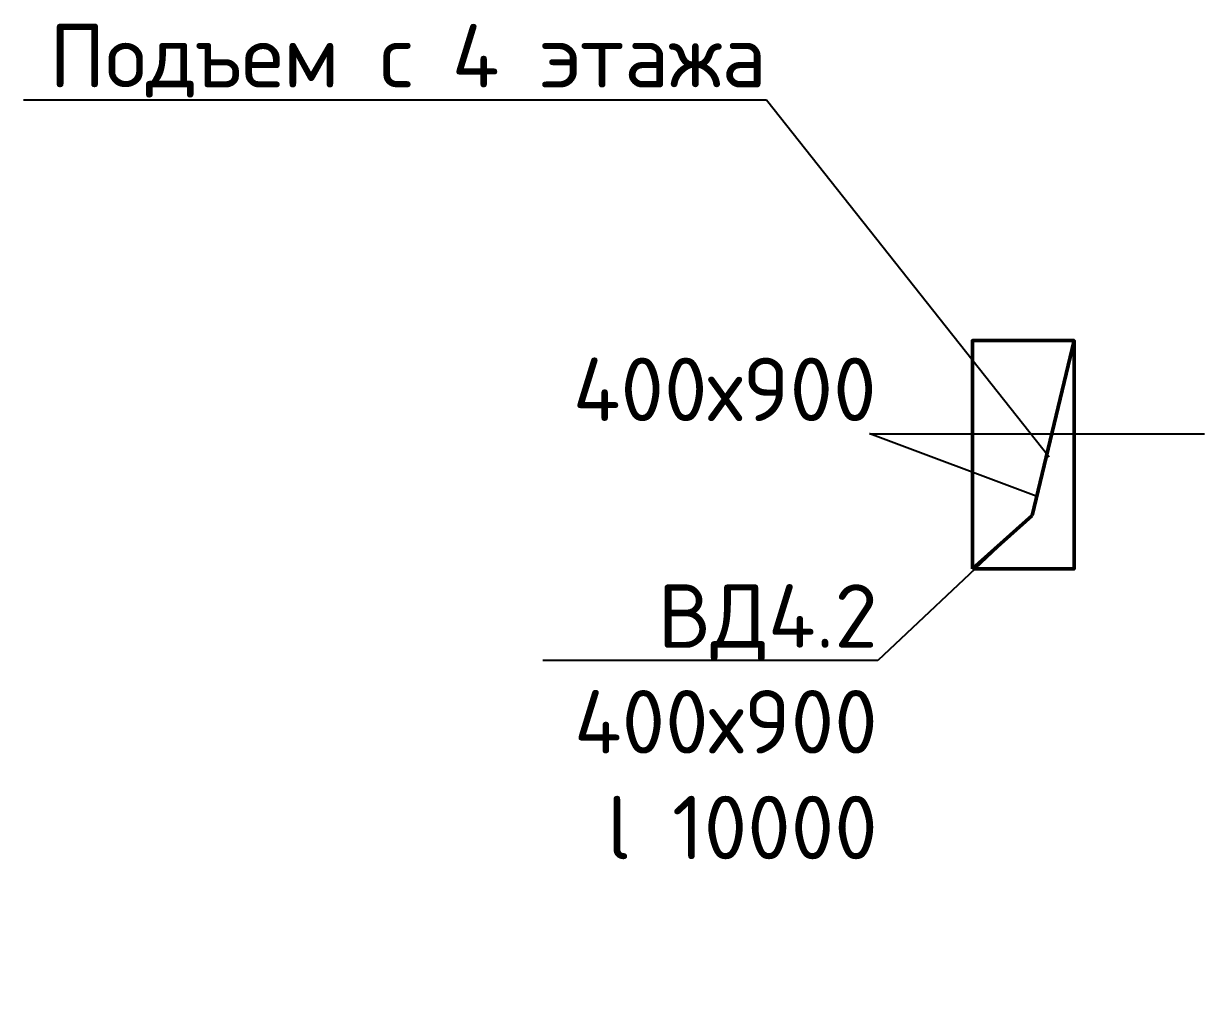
# Model space of a CAD drawing. Header units: millimetres. Extents: x -99936 to 523262, y -63190 to 327013.
# Drawn here: x 433145 to 437796, y 323223 to 327013 of the extents above; entities that cross this region are included whole.
import ezdxf
from ezdxf import colors
from ezdxf.entities.mleader import LeaderData, LeaderLine
from ezdxf.math import Vec2, Vec3

# ---------------------------------------------------------------- set-up
doc = ezdxf.new("R2010")
doc.units = ezdxf.units.MM
doc.layers.add('ДУ', color=5, linetype='Continuous', lineweight=50)
doc.styles.add('ISOCPEUR', font='isocpeur.ttf', dxfattribs={"height": 250})

msp = doc.modelspace()

# ---------------------------------------------------------------- linework, layer by layer
at = {"layer": 'ДУ'}
for p, q in [((437118.044, 325074.586), (437282.766, 325763.934)), ((436882.766, 324863.934), (437118.044, 325074.586))]:
    msp.add_line(p, q, dxfattribs=at)
msp.add_lwpolyline([(436882.766, 324863.934), (436882.766, 325763.934), (437282.766, 325763.934), (437282.766, 324863.934)], close=True, dxfattribs=at)

# ---------------------------------------------------------------- leaders
at = {"ltscale": 10}
ml = msp.add_multileader_mtext('Standard', dxfattribs=at)
ml.set_content('Подъем с 4 этажа', color=256, style='ISOCPEUR')
ml.set_leader_properties()
ml.build(insert=Vec2(0, 0))
ml.multileader.update_dxf_attribs({"text_left_attachment_type": 6, "text_right_attachment_type": 6, "dogleg_length": 0.36, "arrow_head_size": 0.18})
ctx = ml.context
ctx.base_point, ctx.char_height, ctx.arrow_head_size, ctx.landing_gap_size, ctx.plane_origin = Vec3(433158.634, 326711.021), 250, 0.18, 0.09, Vec3(437488.287, 325081.852)
ctx.left_attachment, ctx.right_attachment, ctx.text_align_type = 6, 6, 2
notes = []
notes.append((ctx, [(1, (1, 1, 0), (436071.674, 326711.021), (-1, 0), 0.36, [(0, [(437184.766, 325303.662)], 0, [])])]))
ctx.mtext.insert, ctx.mtext.alignment, ctx.mtext.flow_direction = Vec3(436071.224, 327011.021), 3, 5
ml = msp.add_multileader_mtext('Standard', dxfattribs=at)
ml.set_content('400х900', color=256, style='ISOCPEUR')
ml.set_leader_properties()
ml.build(insert=Vec2(0, 0))
ml.multileader.update_dxf_attribs({"text_left_attachment_type": 6, "text_right_attachment_type": 6, "dogleg_length": 0.36, "arrow_head_size": 0.18})
ctx = ml.context
ctx.base_point, ctx.char_height, ctx.arrow_head_size, ctx.landing_gap_size, ctx.plane_origin = Vec3(435277.417, 325396.364), 250, 0.18, 0.09, Vec3(437134.507, 325611.657)
ctx.left_attachment, ctx.right_attachment, ctx.text_align_type = 6, 6, 2
notes.append((ctx, [(1, (1, 1, 0), (436477.957, 325396.364), (-1, 0), 0.36, [(0, [(437134.507, 325150.169)], 0, [])])]))
ctx.mtext.insert, ctx.mtext.alignment, ctx.mtext.flow_direction = Vec3(436505.121, 325696.364), 3, 5
ml = msp.add_multileader_mtext('Standard', dxfattribs=at)
ml.set_content('ВД4.2\\P400х900\\Pl 10000', color=256, style='ISOCPEUR')
ml.set_leader_properties()
ml.build(insert=Vec2(0, 0))
ml.multileader.update_dxf_attribs({"text_left_attachment_type": 6, "text_right_attachment_type": 6, "dogleg_length": 0.36, "arrow_head_size": 0.18})
ctx = ml.context
ctx.base_point, ctx.char_height, ctx.arrow_head_size, ctx.landing_gap_size, ctx.plane_origin = Vec3(435309.534, 324503.3), 250, 0.18, 0.09, Vec3(436704.277, 324863.934)
ctx.left_attachment, ctx.right_attachment, ctx.text_align_type = 6, 6, 2
notes.append((ctx, [(0, (1, 1, 0), (436510.074, 324503.3), (-1, 0), 0.36, [(0, [(436984.766, 324950.099)], 0, [])])]))
ctx.mtext.insert, ctx.mtext.alignment, ctx.mtext.flow_direction = Vec3(436509.624, 324803.3), 3, 5
for ctx, leaders in notes:
    for number, flags, end, landing, length, lines in leaders:
        leader = LeaderData()
        leader.index, (leader.has_last_leader_line, leader.has_dogleg_vector, leader.attachment_direction) = number, flags
        leader.last_leader_point, leader.dogleg_vector, leader.dogleg_length = Vec3(end), Vec3(landing), length
        for number, points, colour, breaks in lines:
            line = LeaderLine()
            line.index, line.vertices, line.color, line.breaks = number, Vec3.list(points), colors.encode_raw_color(colour), breaks
            leader.lines.append(line)
        ctx.leaders.append(leader)

doc.saveas('drawing.dxf')
